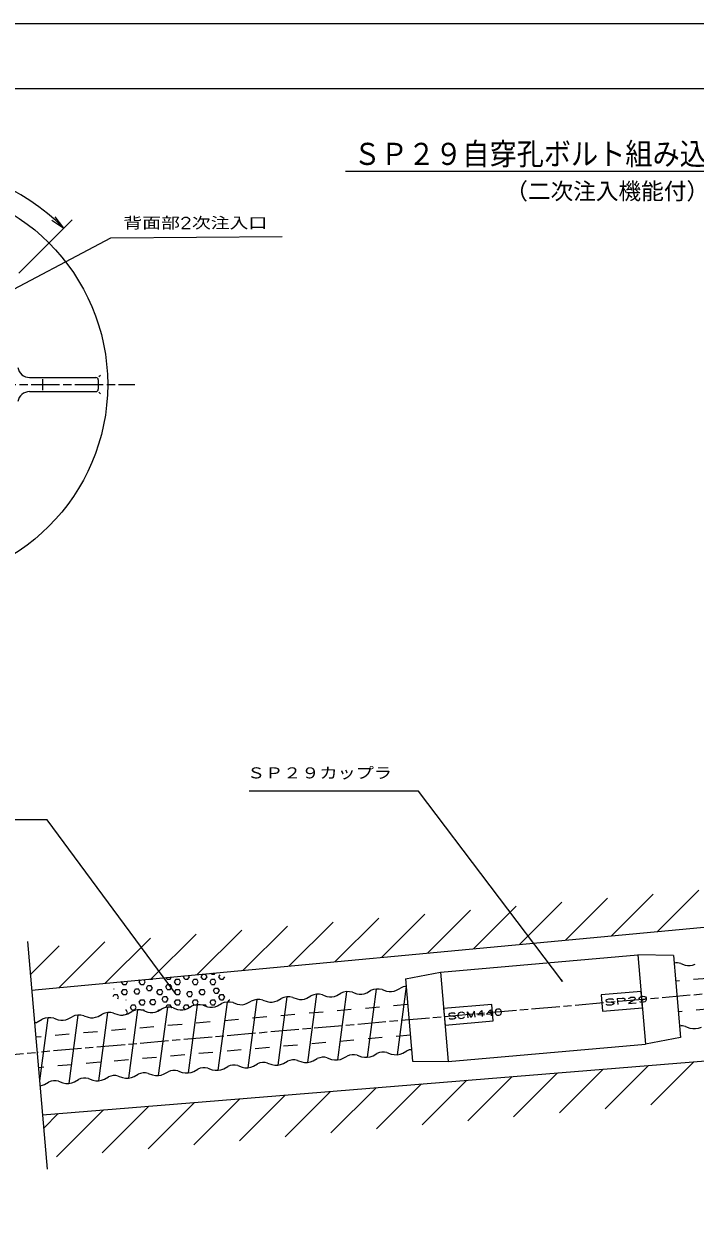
# Model space of a CAD drawing. Units: millimetres at full size, sheet at 1:1; details may follow other scales. Extents: x -8 to 1148, y -16 to 814.
# Drawn here: x 423 to 707, y 306 to 814 of the extents above; entities that cross this region are included whole.
import ezdxf
from ezdxf.enums import TextEntityAlignment as Align

# ---------------------------------------------------------------- set-up
doc = ezdxf.new("R2010")
doc.units = ezdxf.units.MM
doc.linetypes.add('CHAIN', pattern=[18.5, 12, -1.5, 3.5, -1.5])
doc.linetypes.add('DASHED_SPACED', pattern=[12, 6, -6])
for name, color, linetype, lineweight in [('1 外形線', 7, 'Continuous', 25), ('2 細い実線', 3, 'Continuous', 25), ('3 隠れ線', 2, 'DASHED_SPACED', 25), ('4 中心線', 1, 'CHAIN', 25), ('6 寸法線', 4, 'Continuous', 25), ('7 枠・タイトル', 7, 'Continuous', 25), ('DEFPOINTS_9', 7, 'Continuous', 25)]:
    doc.layers.add(name, color=color, linetype=linetype, lineweight=lineweight)
doc.styles.add('simplex.shx', font='')
doc.styles.get('simplex.shx').set_extended_font_data('simplex.shx')

# ---------------------------------------------------------------- blocks, each defined once
blk = doc.blocks.new('open_arrow')
at = {"color": 0, "linetype": 'Continuous', "lineweight": -2}
blk.add_lwpolyline([(7.5, 1.25), (0, 0), (7.5, -1.25)], dxfattribs=at)

msp = doc.modelspace()

# ---------------------------------------------------------------- linework, layer by layer
at = {"layer": '1 外形線'}
for p, q in [((425.371, 664.505), (453.484, 664.505)), ((430.984, 659.127), (430.984, 663.772)), ((454.484, 663.505), (454.484, 659.505)), ((455.384, 665.404), (454.729, 664.75)), ((425.371, 658.505), (453.484, 658.505)), ((454.763, 658.226), (455.382, 657.607)), ((426.235, 404.636), (900.054, 448.934)), ((424.438, 425.172), (432.887, 328.596)), ((599.509, 412.19), (683.189, 419.511)), ((698.263, 419.324), (683.189, 419.511)), ((683.189, 419.511), (686.501, 381.656)), ((698.263, 419.324), (701.313, 384.457)), ((584.697, 409.388), (599.509, 412.19)), ((599.509, 412.19), (602.821, 374.335)), ((701.378, 415.883), (703.211, 415.225)), ((584.697, 409.388), (587.747, 374.522)), ((534.375, 401.723), (530.534, 372.778)), ((542.951, 401.204), (544.642, 402.171)), ((542.951, 401.204), (544.642, 402.171)), ((547.027, 402.83), (543.185, 373.885)), ((549.557, 402.601), (551.391, 401.942)), ((555.603, 402.311), (557.294, 403.278)), ((555.603, 402.311), (557.294, 403.278)), ((559.679, 403.937), (555.837, 374.992)), ((562.209, 403.708), (564.042, 403.049)), ((568.255, 403.418), (569.946, 404.385)), ((568.255, 403.418), (569.946, 404.385)), ((572.331, 405.044), (568.489, 376.099)), ((574.861, 404.815), (576.694, 404.156)), ((580.907, 404.524), (582.598, 405.492)), ((580.907, 404.524), (582.598, 405.492)), ((584.982, 406.151), (581.14, 377.206)), ((479.693, 395.669), (481.384, 396.637)), ((479.693, 395.669), (481.384, 396.637)), ((479.693, 395.669), (481.384, 396.637)), ((479.693, 395.669), (481.384, 396.637)), ((483.769, 397.296), (479.927, 368.351)), ((486.299, 397.066), (488.132, 396.408)), ((486.299, 397.066), (488.132, 396.408)), ((492.345, 396.776), (494.036, 397.743)), ((492.345, 396.776), (494.036, 397.743)), ((492.345, 396.776), (494.036, 397.743)), ((496.42, 398.403), (492.578, 369.458)), ((498.95, 398.173), (500.784, 397.515)), ((504.996, 397.883), (506.687, 398.85)), ((504.996, 397.883), (506.687, 398.85)), ((509.072, 399.51), (505.23, 370.565)), ((511.602, 399.28), (513.435, 398.621)), ((517.648, 398.99), (519.339, 399.957)), ((517.648, 398.99), (519.339, 399.957)), ((521.724, 400.616), (517.882, 371.672)), ((524.254, 400.387), (526.087, 399.728)), ((530.3, 400.097), (531.991, 401.064)), ((530.3, 400.097), (531.991, 401.064)), ((536.906, 401.494), (538.739, 400.835)), ((429.086, 391.242), (430.777, 392.209)), ((429.086, 391.242), (430.777, 392.209)), ((429.086, 391.242), (430.777, 392.209)), ((429.086, 391.242), (430.777, 392.209)), ((433.162, 392.868), (429.607, 366.088)), ((435.692, 392.639), (437.525, 391.98)), ((435.692, 392.639), (437.525, 391.98)), ((435.692, 392.639), (437.525, 391.98)), ((441.738, 392.349), (443.429, 393.316)), ((441.738, 392.349), (443.429, 393.316)), ((441.738, 392.349), (443.429, 393.316)), ((441.738, 392.349), (443.429, 393.316)), ((445.813, 393.975), (441.972, 365.03)), ((448.344, 393.746), (450.177, 393.087)), ((448.344, 393.746), (450.177, 393.087)), ((448.344, 393.746), (450.177, 393.087)), ((454.389, 393.456), (456.08, 394.423)), ((454.389, 393.456), (456.08, 394.423)), ((454.389, 393.456), (456.08, 394.423)), ((454.389, 393.456), (456.08, 394.423)), ((458.465, 395.082), (454.623, 366.137)), ((460.995, 394.853), (462.829, 394.194)), ((460.995, 394.853), (462.829, 394.194)), ((460.995, 394.853), (462.829, 394.194)), ((467.041, 394.562), (468.732, 395.53)), ((467.041, 394.562), (468.732, 395.53)), ((467.041, 394.562), (468.732, 395.53)), ((467.041, 394.562), (468.732, 395.53)), ((471.117, 396.189), (467.275, 367.244)), ((473.647, 395.96), (475.48, 395.301)), ((473.647, 395.96), (475.48, 395.301)), ((473.647, 395.96), (475.48, 395.301)), ((430.867, 351.685), (905.181, 390.338)), ((703.362, 389.169), (705.195, 388.51)), ((602.821, 374.335), (686.501, 381.656)), ((701.313, 384.457), (686.501, 381.656)), ((558.289, 375.657), (559.98, 376.625)), ((564.193, 376.993), (566.026, 376.334)), ((570.941, 376.764), (572.632, 377.731)), ((576.844, 378.1), (578.677, 377.441)), ((583.592, 377.871), (585.283, 378.838)), ((495.03, 370.123), (496.721, 371.09)), ((500.934, 371.459), (502.767, 370.8)), ((507.682, 371.23), (509.373, 372.197)), ((513.586, 372.566), (515.419, 371.907)), ((520.334, 372.337), (522.025, 373.304)), ((526.238, 373.672), (528.071, 373.014)), ((532.985, 373.444), (534.676, 374.411)), ((538.889, 374.779), (540.722, 374.121)), ((545.637, 374.551), (547.328, 375.518)), ((551.541, 375.886), (553.374, 375.227)), ((587.747, 374.522), (602.821, 374.335)), ((444.423, 365.696), (446.114, 366.663)), ((444.423, 365.696), (446.114, 366.663)), ((450.327, 367.031), (452.16, 366.372)), ((450.327, 367.031), (452.16, 366.372)), ((457.075, 366.802), (458.766, 367.77)), ((457.075, 366.802), (458.766, 367.77)), ((462.979, 368.138), (464.812, 367.479)), ((462.979, 368.138), (464.812, 367.479)), ((469.727, 367.909), (471.418, 368.876)), ((469.727, 367.909), (471.418, 368.876)), ((475.631, 369.245), (477.464, 368.586)), ((475.631, 369.245), (477.464, 368.586)), ((482.379, 369.016), (484.07, 369.983)), ((482.379, 369.016), (484.07, 369.983)), ((488.282, 370.352), (490.115, 369.693)), ((488.282, 370.352), (490.115, 369.693)), ((431.772, 364.589), (433.463, 365.556)), ((431.772, 364.589), (433.463, 365.556)), ((437.676, 365.924), (439.509, 365.266)), ((437.676, 365.924), (439.509, 365.266))]:
    msp.add_line(p, q, dxfattribs=at)
for points in [[(668.215, 395.615), (685.15, 397.097), (684.54, 404.07), (667.605, 402.588)], [(601.47, 389.776), (621.892, 391.562), (621.282, 398.536), (600.86, 396.749)]]:
    msp.add_lwpolyline(points, close=True, dxfattribs=at)
msp.add_circle((373.484, 661.505), 85, dxfattribs=at)
for centre, radius, start, end in [((425.371, 669.505), 5, 189.11496, 270), ((453.484, 663.505), 1, 0, 90), ((425.371, 653.505), 5, 90, 170.88504), ((453.484, 659.505), 1, 270, 0), ((699.491, 409.142), 7, 74.36613, 97.75433), ((699.491, 409.142), 7, 74.36613, 97.75433), ((704.828, 421.003), 6, 254.36605, 295.63211), ((535.019, 394.753), 7, 74.36613, 115.63387), ((535.019, 394.753), 7, 74.36613, 115.63387), ((547.671, 395.86), 7, 74.36613, 115.63387), ((547.671, 395.86), 7, 74.36613, 115.63387), ((553.007, 407.72), 6, 254.36605, 295.63211), ((560.322, 396.967), 7, 74.36613, 115.63387), ((560.322, 396.967), 7, 74.36613, 115.63387), ((565.659, 408.827), 6, 254.36605, 295.63211), ((572.974, 398.074), 7, 74.36613, 115.63387), ((572.974, 398.074), 7, 74.36613, 115.63387), ((578.311, 409.934), 6, 254.36605, 295.63211), ((585.626, 399.181), 7, 95.29471, 115.63387), ((585.626, 399.181), 7, 95.29471, 115.63387), ((484.412, 390.325), 7, 74.36613, 115.63387), ((484.412, 390.325), 7, 74.36613, 115.63387), ((484.412, 390.325), 7, 74.36613, 115.63387), ((489.749, 402.186), 6, 254.36605, 295.63211), ((489.749, 402.186), 6, 254.36605, 295.63211), ((497.064, 391.432), 7, 74.36613, 115.63387), ((497.064, 391.432), 7, 74.36613, 115.63387), ((502.401, 403.293), 6, 254.36605, 295.63211), ((509.716, 392.539), 7, 74.36613, 115.63387), ((509.716, 392.539), 7, 74.36613, 115.63387), ((515.052, 404.399), 6, 254.36605, 295.63211), ((522.367, 393.646), 7, 74.36613, 115.63387), ((522.367, 393.646), 7, 74.36613, 115.63387), ((527.704, 405.506), 6, 254.36605, 295.63211), ((540.356, 406.613), 6, 254.36605, 295.63211), ((433.805, 385.898), 7, 74.36613, 115.63387), ((433.805, 385.898), 7, 74.36613, 115.63387), ((433.805, 385.898), 7, 74.36613, 115.63387), ((439.142, 397.758), 6, 254.36605, 295.63211), ((439.142, 397.758), 6, 254.36605, 295.63211), ((439.142, 397.758), 6, 254.36605, 295.63211), ((446.457, 387.005), 7, 74.36613, 115.63387), ((446.457, 387.005), 7, 74.36613, 115.63387), ((446.457, 387.005), 7, 74.36613, 115.63387), ((451.794, 398.865), 6, 254.36605, 295.63211), ((451.794, 398.865), 6, 254.36605, 295.63211), ((451.794, 398.865), 6, 254.36605, 295.63211), ((459.109, 388.112), 7, 74.36613, 115.63387), ((459.109, 388.112), 7, 74.36613, 115.63387), ((459.109, 388.112), 7, 74.36613, 115.63387), ((464.445, 399.972), 6, 254.36605, 295.63211), ((464.445, 399.972), 6, 254.36605, 295.63211), ((464.445, 399.972), 6, 254.36605, 295.63211), ((471.76, 389.219), 7, 74.36613, 115.63387), ((471.76, 389.219), 7, 74.36613, 115.63387), ((471.76, 389.219), 7, 74.36613, 115.63387), ((477.097, 401.079), 6, 254.36605, 295.63211), ((477.097, 401.079), 6, 254.36605, 295.63211), ((477.097, 401.079), 6, 254.36605, 295.63211), ((426.49, 396.651), 6, 279.21829, 295.63211), ((426.49, 396.651), 6, 279.21829, 295.63211), ((426.49, 396.651), 6, 279.21829, 295.63211), ((701.744, 383.391), 6, 74.3637, 98.21422), ((701.744, 383.391), 6, 74.3637, 98.21422), ((707.081, 395.251), 7, 254.36613, 295.63387), ((562.576, 371.215), 6, 74.3637, 115.63395), ((562.576, 371.215), 6, 74.3637, 115.63395), ((567.912, 383.075), 7, 254.36613, 295.63387), ((575.227, 372.322), 6, 74.3637, 115.63395), ((575.227, 372.322), 6, 74.3637, 115.63395), ((580.564, 384.182), 7, 254.36613, 295.63387), ((587.879, 373.429), 6, 95.34422, 115.63395), ((587.879, 373.429), 6, 95.34422, 115.63395), ((499.317, 365.681), 6, 74.3637, 115.63395), ((499.317, 365.681), 6, 74.3637, 115.63395), ((504.654, 377.541), 7, 254.36613, 295.63387), ((511.969, 366.788), 6, 74.3637, 115.63395), ((511.969, 366.788), 6, 74.3637, 115.63395), ((517.305, 378.648), 7, 254.36613, 295.63387), ((524.62, 367.894), 6, 74.3637, 115.63395), ((524.62, 367.894), 6, 74.3637, 115.63395), ((529.957, 379.755), 7, 254.36613, 295.63387), ((537.272, 369.001), 6, 74.3637, 115.63395), ((537.272, 369.001), 6, 74.3637, 115.63395), ((542.609, 380.862), 7, 254.36613, 295.63387), ((549.924, 370.108), 6, 74.3637, 115.63395), ((549.924, 370.108), 6, 74.3637, 115.63395), ((555.26, 381.968), 7, 254.36613, 295.63387), ((436.058, 360.146), 6, 74.3637, 115.63395), ((436.058, 360.146), 6, 74.3637, 115.63395), ((436.058, 360.146), 6, 74.3637, 115.63395), ((448.71, 361.253), 6, 74.3637, 115.63395), ((448.71, 361.253), 6, 74.3637, 115.63395), ((448.71, 361.253), 6, 74.3637, 115.63395), ((454.047, 373.113), 7, 254.36613, 295.63387), ((454.047, 373.113), 7, 254.36613, 295.63387), ((454.047, 373.113), 7, 254.36613, 295.63387), ((461.362, 362.36), 6, 74.3637, 115.63395), ((461.362, 362.36), 6, 74.3637, 115.63395), ((461.362, 362.36), 6, 74.3637, 115.63395), ((466.698, 374.22), 7, 254.36613, 295.63387), ((466.698, 374.22), 7, 254.36613, 295.63387), ((466.698, 374.22), 7, 254.36613, 295.63387), ((474.014, 363.467), 6, 74.3637, 115.63395), ((474.014, 363.467), 6, 74.3637, 115.63395), ((474.014, 363.467), 6, 74.3637, 115.63395), ((479.35, 375.327), 7, 254.36613, 295.63387), ((479.35, 375.327), 7, 254.36613, 295.63387), ((479.35, 375.327), 7, 254.36613, 295.63387), ((486.665, 364.574), 6, 74.3637, 115.63395), ((486.665, 364.574), 6, 74.3637, 115.63395), ((486.665, 364.574), 6, 74.3637, 115.63395), ((492.002, 376.434), 7, 254.36613, 295.63387), ((492.002, 376.434), 7, 254.36613, 295.63387), ((428.743, 370.9), 7, 278.61481, 295.63387), ((428.743, 370.9), 7, 278.61481, 295.63387), ((428.743, 370.9), 7, 278.61481, 295.63387), ((441.395, 372.007), 7, 254.36613, 295.63387), ((441.395, 372.007), 7, 254.36613, 295.63387), ((441.395, 372.007), 7, 254.36613, 295.63387)]:
    msp.add_arc(centre, radius, start, end, dxfattribs=at)
at = {"layer": '2 細い実線'}
for p, q in [((652.475, 425.788), (670.343, 443.656)), ((671.975, 427.611), (689.716, 445.351)), ((691.476, 429.434), (709.088, 447.046)), ((593.972, 420.318), (612.225, 438.572)), ((613.473, 422.141), (631.598, 440.266)), ((632.974, 423.964), (650.971, 441.961)), ((535.469, 414.849), (554.108, 433.487)), ((554.97, 416.672), (573.48, 435.182)), ((574.471, 418.495), (592.853, 436.877)), ((476.967, 409.379), (495.99, 428.402)), ((496.468, 411.202), (515.363, 430.097)), ((515.969, 413.025), (534.735, 431.792)), ((425.668, 411.113), (437.873, 423.318)), ((437.965, 405.733), (457.245, 425.013)), ((457.466, 407.556), (476.618, 426.707)), ((502.5, 411.362), (502.279, 411.745)), ((503.75, 411.362), (504.061, 411.902)), ((464.375, 408.114), (464.428, 408.207)), ((465, 407.032), (464.375, 408.114)), ((465, 407.032), (466.25, 407.032)), ((466.25, 407.032), (466.875, 408.114)), ((466.875, 408.114), (466.699, 408.419)), ((471.875, 408.114), (472.356, 408.948)), ((472.5, 407.032), (471.875, 408.114)), ((472.5, 407.032), (473.75, 407.032)), ((473.75, 407.032), (474.375, 408.114)), ((474.375, 408.114), (473.815, 409.084)), ((476.25, 409.197), (476.187, 409.306)), ((476.25, 409.197), (477.5, 409.197)), ((477.5, 409.197), (477.641, 409.442)), ((483.125, 405.949), (483.75, 407.032)), ((483.75, 409.197), (483.303, 409.971)), ((483.75, 409.197), (485, 409.197)), ((483.75, 407.032), (485, 407.032)), ((485, 409.197), (485.569, 410.183)), ((485.625, 405.949), (485, 407.032)), ((486.875, 408.114), (487.5, 409.197)), ((487.5, 407.032), (486.875, 408.114)), ((487.5, 409.197), (488.75, 409.197)), ((487.5, 407.032), (488.75, 407.032)), ((489.375, 408.114), (488.75, 409.197)), ((488.75, 407.032), (489.375, 408.114)), ((490.625, 410.28), (490.855, 410.677)), ((491.25, 409.197), (490.625, 410.28)), ((491.25, 409.197), (492.5, 409.197)), ((492.5, 409.197), (493.125, 410.28)), ((493.125, 410.28), (492.791, 410.858)), ((494.375, 408.114), (495, 409.197)), ((495, 407.032), (494.375, 408.114)), ((495, 409.197), (496.25, 409.197)), ((495, 407.032), (496.25, 407.032)), ((496.875, 408.114), (496.25, 409.197)), ((496.25, 407.032), (496.875, 408.114)), ((498.125, 410.28), (498.75, 411.362)), ((498.75, 409.197), (498.125, 410.28)), ((498.75, 411.362), (500, 411.362)), ((498.75, 409.197), (500, 409.197)), ((500.625, 410.28), (500, 411.362)), ((500, 409.197), (500.625, 410.28)), ((501.875, 408.114), (502.5, 409.197)), ((502.5, 407.032), (501.875, 408.114)), ((502.5, 411.362), (503.75, 411.362)), ((502.5, 409.197), (503.75, 409.197)), ((502.5, 407.032), (503.75, 407.032)), ((504.375, 408.114), (503.75, 409.197)), ((503.75, 407.032), (504.375, 408.114)), ((505.625, 410.28), (506.121, 411.139)), ((506.25, 409.197), (505.625, 410.28)), ((506.25, 409.197), (507.5, 409.197)), ((507.5, 409.197), (508.096, 410.23)), ((460.768, 401.867), (461.25, 402.702)), ((461.25, 404.867), (461.058, 405.2)), ((461.25, 402.702), (462.5, 402.702)), ((463.125, 401.619), (462.5, 402.702)), ((462.716, 400.911), (463.125, 401.619)), ((464.375, 403.784), (465, 404.867)), ((465, 402.702), (464.375, 403.784)), ((465, 404.867), (466.25, 404.867)), ((465, 402.702), (466.25, 402.702)), ((466.875, 403.784), (466.25, 404.867)), ((466.25, 402.702), (466.875, 403.784)), ((469.653, 404.071), (470.278, 405.153)), ((470.278, 402.988), (469.653, 404.071)), ((470.278, 405.153), (471.528, 405.153)), ((470.278, 402.988), (471.528, 402.988)), ((472.153, 404.071), (471.528, 405.153)), ((471.528, 402.988), (472.153, 404.071)), ((474.944, 405.492), (475.569, 406.575)), ((475.569, 404.41), (474.944, 405.492)), ((475.569, 406.575), (476.819, 406.575)), ((475.569, 404.41), (476.819, 404.41)), ((477.444, 405.492), (476.819, 406.575)), ((476.819, 404.41), (477.444, 405.492)), ((479.375, 403.784), (480, 404.867)), ((480, 402.702), (479.375, 403.784)), ((480, 404.867), (481.25, 404.867)), ((480, 402.702), (481.25, 402.702)), ((481.875, 403.784), (481.25, 404.867)), ((481.25, 402.702), (481.875, 403.784)), ((481.586, 400.768), (482.211, 401.851)), ((482.211, 401.851), (483.461, 401.851)), ((483.75, 404.867), (483.125, 405.949)), ((484.086, 400.768), (483.461, 401.851)), ((483.75, 404.867), (485, 404.867)), ((485, 404.867), (485.625, 405.949)), ((486.875, 403.784), (487.5, 404.867)), ((487.5, 402.702), (486.875, 403.784)), ((487.5, 404.867), (488.75, 404.867)), ((487.5, 402.702), (488.75, 402.702)), ((489.375, 403.784), (488.75, 404.867)), ((488.75, 402.702), (489.375, 403.784)), ((491.989, 402.965), (492.614, 404.048)), ((492.614, 401.883), (491.989, 402.965)), ((492.614, 404.048), (493.864, 404.048)), ((492.614, 401.883), (493.864, 401.883)), ((494.489, 402.965), (493.864, 404.048)), ((493.864, 401.883), (494.489, 402.965)), ((497.314, 403.777), (497.939, 404.859)), ((497.939, 402.694), (497.314, 403.777)), ((497.939, 404.859), (499.189, 404.859)), ((497.939, 402.694), (499.189, 402.694)), ((499.814, 403.777), (499.189, 404.859)), ((499.189, 402.694), (499.814, 403.777)), ((503.308, 404.37), (503.933, 405.453)), ((503.933, 403.288), (503.308, 404.37)), ((503.933, 405.453), (505.183, 405.453)), ((503.933, 403.288), (505.183, 403.288)), ((505.808, 404.37), (505.183, 405.453)), ((505.183, 403.288), (505.808, 404.37)), ((505.625, 401.619), (506.25, 402.702)), ((506.25, 400.537), (505.625, 401.619)), ((506.25, 402.702), (507.5, 402.702)), ((508.125, 401.619), (507.5, 402.702)), ((507.5, 400.537), (508.125, 401.619)), ((466.177, 400.537), (466.25, 400.537)), ((466.278, 400.488), (466.25, 400.537)), ((468.125, 397.289), (468.75, 398.372)), ((468.75, 396.207), (468.125, 397.289)), ((468.75, 398.372), (470, 398.372)), ((470.625, 397.289), (470, 398.372)), ((470, 396.207), (470.625, 397.289)), ((471.875, 399.454), (472.5, 400.537)), ((472.5, 398.372), (471.875, 399.454)), ((472.5, 400.537), (473.75, 400.537)), ((472.5, 398.372), (473.75, 398.372)), ((474.375, 399.454), (473.75, 400.537)), ((473.75, 398.372), (474.375, 399.454)), ((476.399, 399.544), (477.024, 400.627)), ((477.024, 398.462), (476.399, 399.544)), ((477.024, 400.627), (478.274, 400.627)), ((477.024, 398.462), (478.274, 398.462)), ((478.899, 399.544), (478.274, 400.627)), ((478.274, 398.462), (478.899, 399.544)), ((482.211, 399.686), (481.586, 400.768)), ((482.211, 399.686), (483.461, 399.686)), ((483.125, 397.289), (483.75, 398.372)), ((483.168, 397.214), (483.125, 397.289)), ((483.461, 399.686), (484.086, 400.768)), ((483.75, 398.372), (485, 398.372)), ((485.625, 397.289), (485, 398.372)), ((485.588, 397.226), (485.625, 397.289)), ((486.875, 399.454), (487.5, 400.537)), ((487.5, 398.372), (486.875, 399.454)), ((487.5, 400.537), (488.75, 400.537)), ((487.5, 398.372), (488.75, 398.372)), ((489.375, 399.454), (488.75, 400.537)), ((488.75, 398.372), (489.375, 399.454)), ((490.625, 397.289), (491.25, 398.372)), ((491.164, 396.355), (490.625, 397.289)), ((491.25, 398.372), (492.5, 398.372)), ((493.125, 397.289), (492.5, 398.372)), ((493.068, 397.19), (493.125, 397.289)), ((494.375, 399.454), (495, 400.537)), ((495, 398.372), (494.375, 399.454)), ((495, 400.537), (496.25, 400.537)), ((495, 398.372), (496.144, 398.372)), ((496.875, 399.454), (496.25, 400.537)), ((496.258, 398.386), (496.875, 399.454)), ((498.676, 398.244), (498.75, 398.372)), ((498.75, 398.372), (500, 398.372)), ((500.419, 397.646), (500, 398.372)), ((501.875, 399.454), (502.5, 400.537)), ((502.5, 398.372), (501.875, 399.454)), ((502.5, 400.537), (503.75, 400.537)), ((502.5, 398.372), (503.75, 398.372)), ((504.375, 399.454), (503.75, 400.537)), ((503.75, 398.372), (504.375, 399.454)), ((506.25, 400.537), (507.5, 400.537)), ((509.42, 399.533), (510, 400.537)), ((510, 400.537), (510.235, 400.537)), ((511.745, 399.229), (511.842, 399.398)), ((465, 394.042), (464.995, 394.049)), ((465, 394.042), (465.357, 394.042)), ((466.03, 396.207), (466.25, 396.207)), ((466.875, 395.124), (466.25, 396.207)), ((466.398, 394.299), (466.875, 395.124)), ((468.75, 396.207), (470, 396.207)), ((472.485, 396.181), (472.5, 396.207)), ((472.5, 396.207), (473.75, 396.207)), ((473.957, 395.848), (473.75, 396.207)), ((479.689, 395.667), (480, 396.207)), ((480, 396.207), (480.632, 396.207)), ((669.3, 354.225), (687.689, 372.614)), ((688.673, 355.92), (706.935, 374.182)), ((591.81, 347.446), (610.705, 366.34)), ((611.183, 349.14), (629.951, 367.909)), ((630.555, 350.835), (649.197, 369.477)), ((649.928, 352.53), (668.443, 371.045)), ((533.692, 342.361), (552.967, 361.635)), ((553.065, 344.056), (572.213, 363.204)), ((572.438, 345.751), (591.459, 364.772)), ((475.575, 337.276), (495.229, 356.93)), ((494.947, 338.971), (514.475, 358.498)), ((514.32, 340.666), (533.721, 360.067)), ((431.357, 346.091), (437.49, 352.225)), ((436.83, 333.887), (456.736, 353.793)), ((456.202, 335.581), (475.982, 355.362))]:
    msp.add_line(p, q, dxfattribs=at)
at = {"layer": '3 隠れ線'}
for p, q in [((916.027, 427.334), (699.222, 408.366)), ((917.16, 414.383), (700.355, 395.415)), ((585.655, 398.43), (427.985, 384.636)), ((586.788, 385.48), (429.118, 371.685))]:
    msp.add_line(p, q, dxfattribs=at)
at = {"layer": '4 中心線'}
for p, q in [((278.119, 661.505), (469.951, 661.505)), ((1018.735, 429.795), (428.551, 378.161)), ((152.893, 354.054), (428.543, 378.244))]:
    msp.add_line(p, q, dxfattribs=at)
at = {"layer": '6 寸法線'}
msp.add_line((420.78, 708.8), (443.441, 731.461), dxfattribs=at)
for points in [[(408.9, 696.921), (459.76, 723.768), (532.455, 724.312)], [(650.921, 408.716), (590.225, 489.061), (518.399, 489.061)], [(486.875, 403.784), (432.866, 476.804), (388.253, 476.804)], [(650.582, 409.165), (651.26, 408.267), (650.582, 409.165)], [(486.652, 404.086), (487.098, 403.483), (486.652, 404.086)]]:
    msp.add_lwpolyline(points, dxfattribs=at)
msp.add_arc((373.484, 661.505), 93.854, 45, 90, dxfattribs=at)
at = {"layer": '7 枠・タイトル'}
for p, q in [((1120, 787), (20, 787)), ((559.212, 752.11), (793.38, 752.11))]:
    msp.add_line(p, q, dxfattribs=at)
at = {"layer": 'DEFPOINTS_9'}
msp.add_lwpolyline([(-7.5, -16.5), (1147.5, -16.5), (1147.5, 814.5), (-7.5, 814.5)], close=True, dxfattribs=at)

# ---------------------------------------------------------------- block references
at = {"layer": '6 寸法線', "xscale": 0.8, "yscale": 0.8, "rotation": 136.8}
msp.add_blockref('open_arrow', (439.849, 727.869), dxfattribs=at)

# ---------------------------------------------------------------- texts
at = {"layer": '1 外形線', "style": 'simplex.shx'}
for s, width, p in [('SP29', 2.1, (669.221, 397.242)), ('SCM440', 1.7, (602.812, 391.332))]:
    msp.add_text(s, height=2.566, rotation=5, dxfattribs=dict(at, width=width)).set_placement(p, align=Align.BOTTOM_LEFT)
at = {"layer": '6 寸法線', "style": 'simplex.shx', "width": 1.25}
msp.add_text('背面部2次注入口', height=4.692, dxfattribs=at).set_placement((526.138, 730.129), align=Align.MIDDLE_RIGHT)
at = {"layer": '6 寸法線', "style": 'simplex.shx', "width": 1.2}
msp.add_text('ＳＰ２９カップラ', height=4.692, dxfattribs=at).set_placement((517.545, 493.008), align=Align.BOTTOM_LEFT)
at = {"layer": '7 枠・タイトル', "style": 'simplex.shx', "width": 0.9}
msp.add_text('ＳＰ２９自穿孔ボルト組み込み図（その１）', height=9.384, dxfattribs=at).set_placement((562.698, 751.869), align=Align.BOTTOM_LEFT)
at = {"layer": '7 枠・タイトル', "style": 'simplex.shx'}
msp.add_text('（二次注入機能付）', height=7.038, dxfattribs=at).set_placement((626.992, 737.94), align=Align.BOTTOM_LEFT)

doc.saveas('drawing.dxf')
